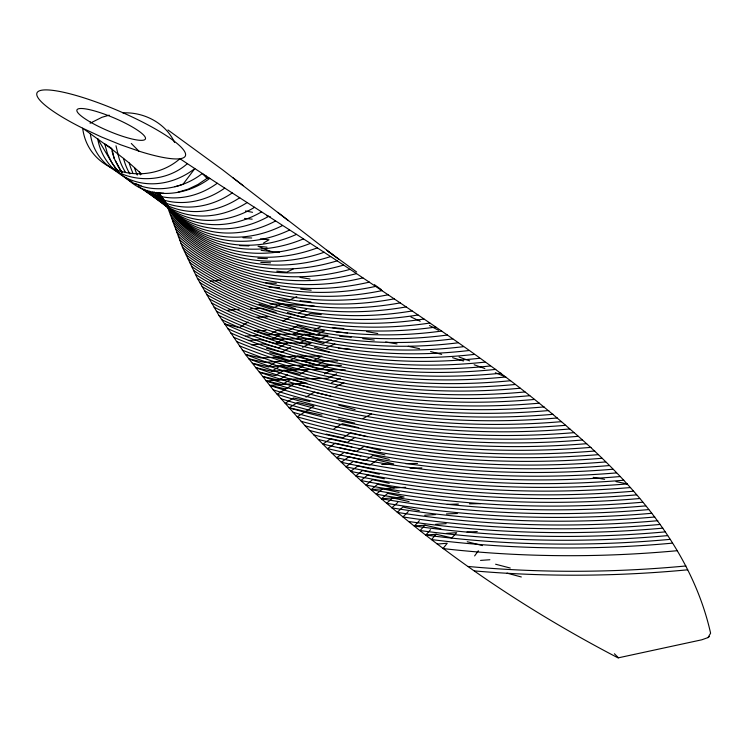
<?xml version="1.0" encoding="UTF-8"?>
<svg xmlns="http://www.w3.org/2000/svg" width="748" height="748" viewBox="0 0 748 748"><rect width="100%" height="100%" fill="white"/><g stroke="black" fill="none" stroke-linecap="round" stroke-linejoin="round"><path stroke-width="1.12" d="M282.473 225.569A106.113 92.724 -46.6 0 1 158.828 192.47L166.439 204.073L182.465 247.251L197.463 278.452L218.94 315.45L245.466 354.449L273.216 389.811L305.221 425.855C394.785 520.87 502.506 597.699 618.063 657.894L701.783 639.802L707.973 637.595L710.6 633.21C691.975 549.902 633.079 483.068 569.854 428.969C505.564 372.551 433.812 325.492 362.92 277.882C302.388 237.443 240.576 198.977 179.913 158.726C147.795 187.122 88.488 174.48 82.663 128.207A80.569 15.371 23 0 1 52.173 90.293A80.569 15.371 23 0 1 170.235 138.287A80.569 15.371 23 0 1 139.614 151.358L120.849 144.85L101.429 136.959L82.663 128.207L111.312 148.787M474.625 555.914L478.365 550.752M446.406 533.371L456.691 532.707L451.829 537.896L436.103 534.222L431.512 539.579A1235.462 1079.616 -46.6 0 0 672.499 543.132M670.086 539.364A1226.037 1071.379 -46.6 0 1 425.799 535.072L430.53 529.696M440.983 528.845L424.967 525.171L420.086 530.547A1217.716 1064.114 -46.6 0 0 667.674 535.615M665.253 531.875A1210.404 1057.719 -46.6 0 1 414.383 526.022L419.404 520.636M408.277 511.539L402.966 516.952A1198.389 1047.219 -46.6 0 0 660.409 524.423M397.805 502.441L391.728 507.845A1181.008 1032.034 -46.6 0 0 654.78 516.99M381.443 498.757L387.716 493.343L404.079 497.027L381.443 498.757A1154.996 1009.304 -46.6 0 0 648.75 509.584M709.497 636.455L707.973 637.595M642.7 502.207A1132.341 989.501 -46.6 0 1 371.167 489.65L377.647 484.218L394.187 487.92L405.687 487.303M90.097 123.242L101.934 117.296L109.217 115.155M187.365 163.662C155.378 191.843 96.436 179.473 90.293 133.527M355.178 437.271L347.418 442.349L330.681 438.646L322.996 444.05A1011.548 883.949 -46.6 0 0 609.283 465.574M248.084 322.042L239.379 327.605L224.811 323.968A586.703 512.689 -46.6 0 0 490.277 365.978M321.995 415.14L289.158 407.81L297.554 402.461L313.973 406.117L297.19 416.832A928.175 811.094 -46.6 0 0 586.666 443.676M336.731 373.832L328.026 378.282L291.037 379.217L282.146 384.519L266.279 380.947L291.037 379.217L306.914 383.21L294.544 383.659L277.115 394.299A851.252 743.877 -46.6 0 0 565.647 425.303M534.558 399.432A737.35 644.337 -46.6 0 1 252.403 363.266L268.149 366.801L276.854 361.49L301.238 360.592L337.6 360.994M539.345 403.172A754.218 659.082 -46.6 0 1 255.872 367.679L271.655 371.223L280.416 365.912L304.885 365.024L341.378 365.398M334.01 428.679L342.35 423.667L358.675 427.669M263.586 243.006L269 239.781L260.36 238.883M287.531 374.785L278.658 380.087L262.81 376.515A789.589 691.096 -47.3 0 0 548.808 410.54M305.96 397.104L314.328 392.139L330.719 396.169M345.165 369.811L308.531 369.456L299.855 374.346L283.969 370.354L271.655 371.223M290.542 347.353L281.846 352.196L266.447 348.269M363.126 418.525L371.419 413.906M265.989 330.466L254.208 330.943L269.112 334.795L277.77 329.99L289.485 329.999L297.769 325.661L312.86 330.494L324.51 330.981L316.264 334.814L301.21 329.999L292.749 334.328M272.244 339.125L280.958 334.319L304.548 334.337L327.979 335.3L319.658 339.143L307.867 338.666L272.244 339.125L257.265 335.263L245.391 336.217M248.383 340.527L260.332 339.592L275.367 343.463L284.156 338.657M302.538 347.353L311.196 343.014L287.344 343.005L278.49 347.811L263.389 343.921L251.375 344.847M282.828 321.144L290.897 316.843M325.52 360.564L317.068 365.005L301.238 360.592M329.26 364.987L320.761 369.428L304.885 365.024L296.255 369.905L280.416 365.912L268.149 366.801M324.454 373.869L332.991 369.409M331.598 382.705L340.321 378.245M335.169 387.137L343.912 382.658M296.012 338.666L304.548 334.337L319.658 339.143M299.275 343.005L307.867 338.666L323.052 343.482L331.448 339.62M293.216 269.028L286.718 272.188L276.788 271.159M296.788 296.554L289.13 300.275L278.181 299.752M312.86 330.494L320.892 326.652M298.714 313.047L306.661 309.307M326.455 347.82L334.908 343.949M177.977 192.189L188.178 189.141L197.958 184.476L207.046 178.323L209.777 178.37A69.938 61.121 -46.6 0 1 180.072 191.899C161.465 195.883 140.222 192.479 126.749 178.155M210.216 281.276L220.735 280.061M227.841 310.261L239.182 309.233M437.225 544.077L447.239 543.244L442.984 548.574A1257.706 1099.055 -46.6 0 0 677.314 550.696M425.799 535.072L436.103 534.222M414.383 526.022L424.967 525.171M371.167 489.65L394.187 487.92M273.3 357.067L289.046 361.041L297.592 356.16L313.384 360.583L321.79 356.151L297.592 356.16L261.117 357.955L245.466 354.449A705.158 616.212 -46.6 0 0 524.974 391.952M276.854 361.49L264.633 362.378L248.934 358.853A720.997 630.05 -46.6 0 0 529.771 395.692M480.543 560.402L489.884 559.738M285.633 388.96L269.748 385.379L294.544 383.659L310.439 387.651M435.56 524.311L446.135 523.656M424.724 515.232L435.588 514.587M381.742 464.527L393.691 463.956L377.31 459.983L369.793 465.097L353.299 461.404L345.856 466.808A1083.684 946.987 -46.6 0 0 627.394 483.9L616.025 481.628M466.986 532.052L477.261 531.576M250.496 308.728L261.809 308.223L276.068 312.486M256.48 317.264L267.99 316.787M269.112 334.795L280.958 334.319M446.453 513.932L457.299 513.502M275.367 343.463L287.344 343.005M308.531 369.456L283.969 370.354L275.171 375.655L259.341 372.093A771.637 674.303 -46.6 0 0 544.133 406.912M447.295 504.442L458.384 504.03M410.026 468.192L421.872 467.893M405.612 463.666L417.534 463.386M469.454 503.843L480.515 503.666M270.112 303.997L281.248 303.997L314.328 306.1M242.96 237.724L251.721 237.986M239.771 245.596L248.888 245.914M122.868 112.892C143.859 111.807 165.626 123.018 174.574 142.447M257.826 258.275L267.41 258.668M260.8 262.417L270.533 262.829M265.802 282.838L276.283 283.333M268.971 287.064L279.584 287.569M338.377 348.278L350.214 349.204M339.611 336.263L351.233 337.226M336.067 331.962L347.624 332.935M332.364 327.633L343.828 328.615M321.182 314.618L309.999 313.58L302.276 317.376L287.428 312.514M244.521 218.425L252.179 219.164M300.079 300.799L310.925 301.846M300.696 289.139L311.196 290.187M267.008 247.186L258.013 246.242L270.299 251.337M261.146 250.374L279.453 252.3M362.752 338.657L374.271 340.097M300.088 277.415L310.037 279.023M385.659 342.004L397.038 343.921M593.192 477.355L604.646 479.346M366.529 331.57L377.749 333.524M245.438 210.955L252.534 212.301M408.286 346.296L419.525 348.68M379.367 474.223L362.537 470.511L355.777 475.943A1103.581 964.368 -46.6 0 0 633.612 491.202M326.165 434.083L342.949 437.795L350.765 432.718L367.418 436.739M351.887 446.902L335.207 443.199L327.559 448.604A1024.685 895.431 -46.6 0 0 612.911 469.23M339.723 447.753L356.366 451.446L364.033 446.36L380.545 450.352M384.304 478.795L367.577 475.083L360.901 480.515A1112.538 972.204 -46.6 0 0 636.642 494.858M389.25 483.358L372.607 479.655L366.034 485.087A1122.112 980.563 -46.6 0 0 639.671 498.533M309.962 401.611L293.543 397.955L285.147 403.312A880.405 769.346 -46.6 0 0 574.062 432.643M360.835 456L344.248 452.306L336.703 457.711A1052.81 920.003 -46.6 0 0 620.157 476.551M374.43 469.651L357.825 465.957L350.644 471.371A1095.184 957.038 -46.6 0 0 630.573 487.546M399.133 492.474L382.677 488.781L376.309 494.204A1143.281 999.066 -46.6 0 0 645.72 505.891M419.291 510.678L402.854 506.985L397.263 512.399A1191.835 1041.487 -46.6 0 0 657.801 520.711M409.025 501.581L392.765 497.897L386.585 503.31A1167.553 1020.272 -46.6 0 0 651.77 513.287M368.455 450.904L384.93 454.887M389.306 459.422L372.878 455.439L365.314 460.553L348.774 456.85L341.275 462.264A1067.882 933.177 -46.6 0 0 623.776 480.225M338.405 419.161L354.711 423.162M269.748 352.645L285.446 356.618M467.257 541.739L482.441 545.591M430.605 351.532L441.675 354.374M495.597 564.226L510.267 568.041M338.732 405.164L355.085 409.549M507.032 573.155L521.319 576.979M266.475 215.676L270.383 216.836M258.967 303.997L273.067 308.232L281.248 303.997L295.488 308.774M452.568 357.684L463.47 360.994M314.525 347.362L330.036 352.186M474.157 364.762L484.854 368.53M459.057 357.039L469.66 360.854M495.335 372.747L505.807 376.964A637.548 557.129 -46.6 0 1 233.507 337.161M410.942 316.993L420.217 321.257M429.483 325.511L438.468 330.27M374.421 284.679L381.48 289.7M167.963 129.965L222.624 169.843L288.382 220.669M356.674 272.029L326.736 250.29L338.844 259.294M243.203 185.663L233.011 177.828M332.795 254.788L277.798 212.348M112.135 149.413L129.208 162.971L141.653 174.032M121.269 174.396C143.298 195.677 179.567 191.488 202.297 173.489L207.046 178.323L206.037 175.93M614.407 653.752L618.418 657.782M131.293 143.466L138.829 151.087M117.314 170.647L111.733 162.484L97.698 138.754A68.087 59.503 -46.6 0 0 194.826 168.581L183.101 184.167A68.779 60.102 -46.6 0 1 174.845 186.701M121.784 172.227L114.182 158.464L111.948 150.937M115.257 160.624L118.623 167.356A69.938 61.121 -46.6 0 0 122.41 172.723M115.987 145.776L117.913 153.798A71.284 62.075 -45.8 0 0 125.486 172.236M114.182 158.464L111.835 148.45L104.711 143.84L107.422 153.555L111.733 162.484A68.779 60.102 -46.6 0 0 118.997 171.984M479.571 358.273A553.501 483.675 -46.6 0 1 218.94 315.45M463.508 346.67A501.225 438.001 -46.6 0 1 211.703 302.996M406.239 306.904A339.414 296.591 -46.6 0 1 189.992 262.735M468.856 350.541A518.177 452.811 -46.6 0 1 214.096 307.138M441.694 331.055A437.159 382.013 -46.6 0 1 202.11 286.568M369.372 282.118A251.599 219.856 -46.6 0 1 179.688 239.818M423.957 319.022A387.258 338.405 -46.6 0 1 195.602 274.497M452.792 338.909A468.912 409.754 -46.6 0 1 206.906 294.759M394.439 298.789A310.261 271.122 -46.6 0 1 186.243 254.965M687.692 569.808A1291.347 1128.452 -46.6 0 1 474.438 570.911M685.897 565.965A1284.606 1122.57 -46.6 0 1 468.136 566.46M382.284 290.561A282.155 246.569 -46.6 0 1 182.465 247.251M356.478 273.637A223.259 195.097 -46.6 0 1 176.996 232.478M435.775 327.054A420.778 367.707 -46.6 0 1 199.697 282.492M362.92 277.882A237.125 207.215 -46.6 0 1 178.342 236.144M474.213 354.412A535.69 468.117 -46.6 0 1 216.49 311.28M495.756 369.39A604.094 527.892 -46.6 0 1 227.644 328.587M458.15 342.799A484.807 423.658 -46.6 0 1 209.309 298.873M350.027 269.374A209.992 183.503 -46.6 0 1 175.64 228.832M388.539 294.721A296.451 259.051 -46.6 0 1 184.354 251.104M343.584 265.11A197.304 172.414 -46.6 0 1 174.275 225.204M447.444 335.029A453.503 396.3 -46.6 0 1 204.513 290.663M578.269 436.318A895.758 782.763 -46.6 0 1 289.158 407.81M582.533 440.002A912.046 796.994 -46.6 0 1 293.169 412.326M289.448 230.103A112.939 98.689 -46.6 0 1 161.68 196.313M217.257 183.241A71.284 62.075 -45.8 0 1 138.763 186.579M224.755 188.085A73.5 64.225 -46.6 0 1 141.839 188.403M129.872 173.985A73.5 64.225 -46.6 0 1 123.542 158.342M553.127 414.308A805.026 703.485 -46.6 0 1 266.279 380.947M561.57 421.648A837.517 731.871 -46.6 0 1 273.216 389.811M569.854 428.969A865.576 756.387 -46.6 0 1 281.126 398.806M557.354 417.973A821.005 717.444 -46.6 0 1 269.748 385.379M616.539 472.895A1038.42 907.436 -46.6 0 1 332.131 453.157M400.339 302.856A324.567 283.632 -46.6 0 1 188.122 258.845M330.709 256.527A173.583 151.685 -46.6 0 1 171.544 218.005M324.277 252.226A162.176 141.718 -46.6 0 1 170.338 214.48M337.152 260.828A185.177 161.811 -46.6 0 1 172.91 221.595M239.753 197.724A78.923 68.966 -46.6 0 1 147.057 190.366M137.277 175.06A78.923 68.966 -46.6 0 1 134.425 167.468M232.254 192.919A75.903 66.329 -46.6 0 1 144.158 189.179M132.742 172.629A75.903 66.329 -46.6 0 1 129.208 162.971M375.823 286.344A266.699 233.058 -46.6 0 1 181.025 243.511M303.51 238.855A129.385 112.378 -45 0 1 166.439 204.073M317.489 247.812A150.142 131.199 -46.6 0 1 169.403 211.03M429.866 323.043A404.378 353.365 -46.6 0 1 197.463 278.452M310.495 243.343A139.24 121.672 -46.6 0 1 167.963 207.486M520.187 388.212A688.412 601.57 -46.6 0 1 242.287 350.092M515.4 384.463A670.919 586.292 -46.6 0 1 239.36 345.772M510.604 380.713A653.976 571.481 -46.6 0 1 236.433 341.462M412.148 310.953A354.795 310.037 -46.6 0 1 191.862 266.643M594.763 451.007A961.077 839.845 -46.6 0 1 305.221 425.855M591.023 447.369A946.304 826.933 -46.6 0 1 301.201 421.339M602.028 458.281A986.939 862.444 -46.6 0 1 313.861 434.934M605.656 461.927A998.973 872.963 -46.6 0 1 318.424 439.487M598.4 454.644A975.401 852.355 -46.6 0 1 309.289 430.371M418.057 314.992A370.737 323.968 -46.6 0 1 193.732 270.57M662.831 528.144A1203.981 1052.109 -46.6 0 1 408.67 521.487M484.928 362.126A569.845 497.962 -46.6 0 1 221.876 319.705M501.02 373.215A621.616 543.207 -46.6 0 1 230.58 332.869M163.803 193.208A69.938 61.121 -46.6 0 1 159.249 192.825M296.526 234.348A120.709 105.477 -46.6 0 1 164.102 200.184M254.647 207.261A86.3 75.408 -46.6 0 1 152.424 192.143M247.261 202.521A82.448 72.051 -46.6 0 1 149.75 191.254M140.428 174.854A82.448 72.051 -46.6 0 1 139.334 171.872M261.594 211.862A90.34 78.951 -46.6 0 1 154.069 191.927M141.063 185.719A68.779 60.102 -46.6 0 1 135.893 183.746M131.957 181.82A68.779 60.102 -46.6 0 1 124.654 177.061M268.551 216.443A94.772 82.813 -46.6 0 1 156.154 192.376M275.507 221.015A100.167 87.535 -46.6 0 1 157.65 192.526M90.256 122.008A37.185 7.097 23 0 0 145.224 139.259A37.185 7.097 23 0 0 98.053 111.985A37.185 7.097 23 0 0 90.256 122.008"/></g></svg>
